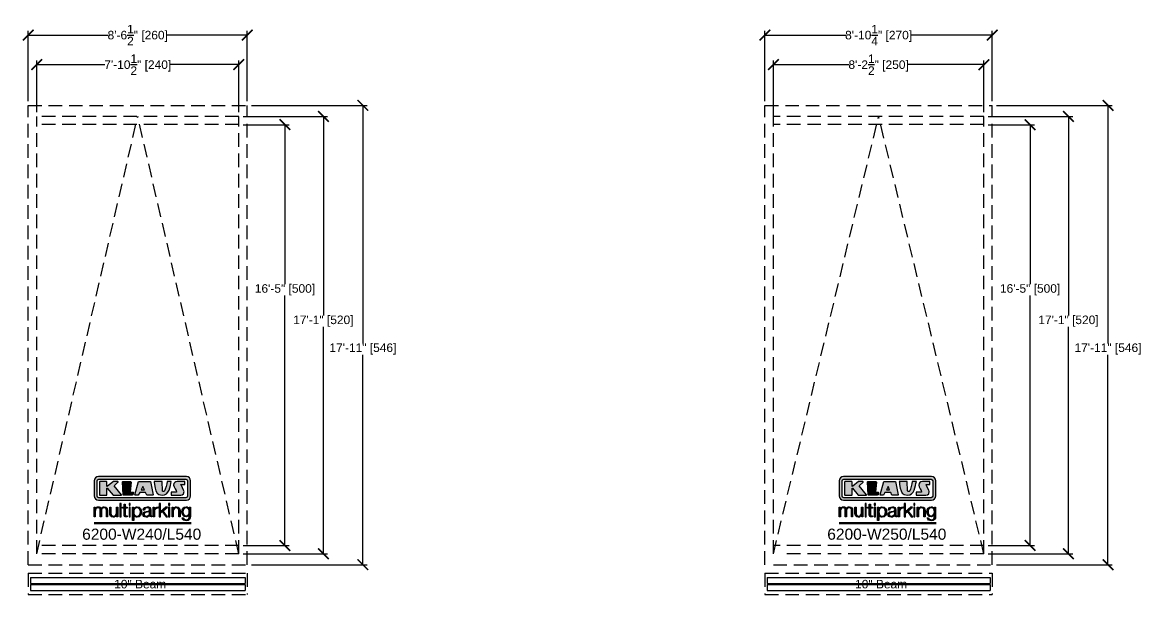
# Model space of a CAD drawing. Extents: x -210816 to 20092, y 4708 to 41486.
# Drawn here: x 14934 to 15457, y 10318 to 10586 of the extents above; entities that cross this region are included whole.
import ezdxf

# ---------------------------------------------------------------- set-up
doc = ezdxf.new("R2010")
doc.units = 0
doc.header["$MEASUREMENT"] = 0
doc.linetypes.add('DASHED', pattern=[0.2067, 0.1654, -0.0413])
doc.linetypes.add('HIDDEN', pattern=[9.525, 6.35, -3.175])
doc.layers.get('0').update_dxf_attribs({"linetype": 'CONTINUOUS'})
doc.layers.get('DEFPOINTS').update_dxf_attribs({"linetype": 'CONTINUOUS'})
for name, color, linetype in [('DIM', 6, 'CONTINUOUS'), ('KLAUS', 30, 'CONTINUOUS'), ('LOGO', 7, 'CONTINUOUS')]:
    doc.layers.add(name, color=color, linetype=linetype)
doc.styles.get("Standard").update_dxf_attribs({"font": 'arial.ttf'})
doc.dimstyles.get("Standard").update_dxf_attribs({"dimtxt": 5, "dimasz": 5, "dimexe": 2, "dimexo": 2, "dimgap": 0.09, "dimtad": 0, "dimtih": 1, "dimtoh": 1, "dimdec": 1, "dimzin": 0, "dimdsep": 46, "dimlunit": 4, "dimtxsty": 'Standard', "dimblk": 'ARCHTICK', "dimcen": -0.09, "dimadec": 0, "dimazin": 0, "dimtfac": 1, "dimtdec": 4, "dimtofl": 0, "dimtmove": 0, "dimatfit": 3, "dimldrblk": 'ARCHTICK', "dimfxl": 1, "dimtolj": 1, "dimtzin": 0, "dimarcsym": 0})

# ---------------------------------------------------------------- blocks, each defined once
blk = doc.blocks.new('_ARCHTICK')
at = {"color": 0, "linetype": 'ByBlock', "const_width": 0.15}
blk.add_lwpolyline([(-0.5, -0.5), (0.5, 0.5)], dxfattribs=at)
blk = doc.blocks.new('*D10939')
at = {"layer": 'DEFPOINTS', "color": 0}
for p in [(15034.82, 10541.68), (15034.82, 10336.93), (15074.37, 10336.93)]:
    blk.add_point(p, dxfattribs=at)
at = {"layer": 'DIM', "color": 0, "lineweight": -2}
for p, q in [((15036.82, 10541.68), (15076.37, 10541.68)), ((15074.37, 10541.68), (15074.37, 10448.48)), ((15074.37, 10336.93), (15074.37, 10443.18)), ((15036.82, 10336.93), (15076.37, 10336.93))]:
    blk.add_line(p, q, dxfattribs=at)
at = {"layer": 'DIM', "color": 0, "lineweight": -2, "xscale": 5, "yscale": 5, "zscale": 5}
for p, rotation in [((15074.37, 10541.68), 90), ((15074.37, 10336.93), 270)]:
    blk.add_blockref('_ARCHTICK', p, dxfattribs=dict(at, rotation=rotation))
at = {"layer": 'DIM', "color": 0, "insert": (15074.37, 10445.83), "char_height": 4, "attachment_point": 5}
blk.add_mtext('\\A1;17\'-1" [520]', dxfattribs=at)
blk = doc.blocks.new('*D10940')
at = {"layer": 'DEFPOINTS', "color": 0}
for p in [(15038.75, 10546.8), (15038.75, 10331.8), (15092.86, 10331.8)]:
    blk.add_point(p, dxfattribs=at)
at = {"layer": 'DIM', "color": 0, "lineweight": -2}
for p, q in [((15040.75, 10546.8), (15094.86, 10546.8)), ((15092.86, 10546.8), (15092.86, 10435.43)), ((15092.86, 10331.8), (15092.86, 10430.13)), ((15040.75, 10331.8), (15094.86, 10331.8))]:
    blk.add_line(p, q, dxfattribs=at)
at = {"layer": 'DIM', "color": 0, "lineweight": -2, "xscale": 5, "yscale": 5, "zscale": 5}
for p, rotation in [((15092.86, 10546.8), 90), ((15092.86, 10331.8), 270)]:
    blk.add_blockref('_ARCHTICK', p, dxfattribs=dict(at, rotation=rotation))
at = {"layer": 'DIM', "color": 0, "insert": (15092.86, 10432.78), "char_height": 4, "attachment_point": 5}
blk.add_mtext('\\A1;17\'-11" [546]', dxfattribs=at)
blk = doc.blocks.new('*D10941')
at = {"layer": 'DEFPOINTS', "color": 0}
for p in [(15034.82, 10537.78), (15034.82, 10340.8), (15056.42, 10340.8)]:
    blk.add_point(p, dxfattribs=at)
at = {"layer": 'DIM', "color": 0, "lineweight": -2}
for p, q in [((15036.82, 10537.78), (15058.42, 10537.78)), ((15056.42, 10537.78), (15056.42, 10463.17)), ((15056.42, 10340.8), (15056.42, 10457.86)), ((15036.82, 10340.8), (15058.42, 10340.8))]:
    blk.add_line(p, q, dxfattribs=at)
at = {"layer": 'DIM', "color": 0, "lineweight": -2, "xscale": 5, "yscale": 5, "zscale": 5}
for p, rotation in [((15056.42, 10537.78), 90), ((15056.42, 10340.8), 270)]:
    blk.add_blockref('_ARCHTICK', p, dxfattribs=dict(at, rotation=rotation))
at = {"layer": 'DIM', "color": 0, "insert": (15056.42, 10460.51), "char_height": 4, "attachment_point": 5}
blk.add_mtext('\\A1;16\'-5" [500]', dxfattribs=at)
blk = doc.blocks.new('KLAUS')
at = {"layer": 'LOGO'}
h = blk.add_hatch(color=8, dxfattribs=at)
h.dxf.hatch_style = 2
edge = h.paths.add_edge_path()
edge.add_spline(control_points=[(3.6, 29.09), (2.88, 29.09), (2.3, 28.51), (2.3, 27.8), (2.3, 27.8), (2.3, 16.11), (2.3, 16.11), (2.3, 15.39), (2.88, 14.81), (3.6, 14.81), (3.6, 14.81), (71.16, 14.81), (71.16, 14.81), (71.88, 14.81), (72.46, 15.39), (72.46, 16.11), (72.46, 16.11), (72.46, 27.8), (72.46, 27.8), (72.46, 28.51), (71.88, 29.09), (71.16, 29.09), (71.16, 29.09), (3.6, 29.09), (3.6, 29.09), (3.6, 29.09), (3.6, 29.09), (3.6, 29.09)], knot_values=[0, 0, 0, 0, 1, 1, 1, 2, 2, 2, 3, 3, 3, 4, 4, 4, 5, 5, 5, 6, 6, 6, 7, 7, 7, 8, 8, 8, 9, 9, 9, 9], degree=3, periodic=0)
edge = h.paths.add_edge_path()
edge.add_spline(control_points=[(3.35, 31.23), (3.35, 31.23), (71.47, 31.23), (71.47, 31.23), (73.26, 31.23), (74.71, 29.77), (74.71, 27.99), (74.71, 27.99), (74.71, 16.17), (74.71, 16.17), (74.71, 14.38), (73.26, 12.93), (71.47, 12.93), (71.47, 12.93), (3.35, 12.93), (3.35, 12.93), (1.56, 12.93), (0.11, 14.38), (0.11, 16.17), (0.11, 16.17), (0.11, 27.99), (0.11, 27.99), (0.11, 29.77), (1.56, 31.23), (3.35, 31.23), (3.35, 31.23), (3.35, 31.23), (3.35, 31.23)], knot_values=[0, 0, 0, 0, 1, 1, 1, 2, 2, 2, 3, 3, 3, 4, 4, 4, 5, 5, 5, 6, 6, 6, 7, 7, 7, 8, 8, 8, 9, 9, 9, 9], degree=3, periodic=0)
h = blk.add_hatch(color=8, dxfattribs=at)
h.dxf.hatch_style = 2
edge = h.paths.add_edge_path()
edge.add_spline(control_points=[(4.5, 27.33), (4.5, 27.33), (9.7, 27.33), (9.7, 27.33), (9.84, 27.33), (9.96, 27.22), (9.96, 27.08), (9.96, 27.08), (9.96, 23.69), (9.96, 23.69), (9.96, 23.69), (9.94, 23.64), (10.04, 23.59), (10.14, 23.53), (10.2, 23.57), (10.2, 23.57), (10.2, 23.57), (10.51, 23.75), (10.51, 23.75), (10.51, 23.75), (14.94, 27.33), (14.94, 27.33), (14.94, 27.33), (18.41, 27.33), (18.41, 27.33), (18.41, 27.33), (18.49, 27.33), (18.56, 27.2), (18.65, 27.04), (18.53, 26.91), (18.53, 26.91), (18.53, 26.91), (15.49, 24.11), (15.49, 24.11), (15.49, 24.11), (21.14, 17.06), (21.14, 17.06), (21.14, 17.06), (21.13, 16.91), (21.13, 16.91), (21.08, 16.84), (20.99, 16.82), (20.99, 16.82), (20.99, 16.82), (14.7, 16.82), (14.7, 16.82), (14.7, 16.82), (10.26, 22.17), (10.26, 22.17), (10.26, 22.17), (10.19, 22.24), (10.08, 22.21), (9.97, 22.18), (9.96, 22.11), (9.96, 22.11), (9.96, 22.11), (9.96, 17.08), (9.96, 17.08), (9.96, 16.94), (9.84, 16.82), (9.7, 16.82), (9.7, 16.82), (4.5, 16.82), (4.5, 16.82), (4.36, 16.82), (4.25, 16.94), (4.25, 17.08), (4.25, 17.08), (4.25, 27.08), (4.25, 27.08), (4.25, 27.22), (4.36, 27.33), (4.5, 27.33), (4.5, 27.33), (4.5, 27.33), (4.5, 27.33)], knot_values=[0, 0, 0, 0, 1, 1, 1, 2, 2, 2, 3, 3, 3, 4, 4, 4, 5, 5, 5, 6, 6, 6, 7, 7, 7, 8, 8, 8, 9, 9, 9, 10, 10, 10, 11, 11, 11, 12, 12, 12, 13, 13, 13, 14, 14, 14, 15, 15, 15, 16, 16, 16, 17, 17, 17, 18, 18, 18, 19, 19, 19, 20, 20, 20, 21, 21, 21, 22, 22, 22, 23, 23, 23, 24, 24, 24, 25, 25, 25, 25], degree=3, periodic=0)
h = blk.add_hatch(color=8, dxfattribs=at)
h.dxf.hatch_style = 2
h.paths.add_polyline_path([(22.42, 17.06), (21.97, 27.15), (22.24, 27.33), (28.55, 27.33), (28.86, 26.97), (28.01, 19.08), (30.26, 19.07), (30.44, 18.95), (30.08, 16.95), (29.49, 16.82), (22.6, 16.82)])
h = blk.add_hatch(color=8, dxfattribs=at)
h.paths.add_polyline_path([(36.52, 21.01), (38.93, 21.01), (37.87, 23.57)])
h.paths.add_polyline_path([(34.52, 27.33), (43.65, 27.33), (45.76, 16.94), (45.57, 16.82), (40.83, 16.82), (39.89, 18.95), (35.42, 18.95), (34.27, 16.82), (31.78, 16.82), (31.66, 17)])
h = blk.add_hatch(color=8, dxfattribs=at)
h.dxf.hatch_style = 2
edge = h.paths.add_edge_path()
edge.add_spline(control_points=[(52.69, 27.32), (52.69, 27.32), (52.88, 20.14), (52.88, 20.14), (53.01, 19.89), (53.2, 19.77), (53.43, 19.71), (53.91, 19.59), (54.43, 19.57), (54.64, 20.03), (55.23, 21.34), (56.27, 25.45), (56.6, 27.33), (56.6, 27.33), (59.77, 27.33), (59.77, 27.33), (58.77, 23.9), (58.56, 16.82), (52.63, 16.76), (48.72, 16.72), (48.01, 19.35), (47.27, 22.24), (46.89, 23.68), (46.54, 27.33), (46.54, 27.33), (46.54, 27.33), (52.69, 27.32), (52.69, 27.32), (52.69, 27.32), (52.69, 27.32), (52.69, 27.32)], knot_values=[0, 0, 0, 0, 1, 1, 1, 2, 2, 2, 3, 3, 3, 4, 4, 4, 5, 5, 5, 6, 6, 6, 7, 7, 7, 8, 8, 8, 9, 9, 9, 10, 10, 10, 10], degree=3, periodic=0)
h = blk.add_hatch(color=8, dxfattribs=at)
h.dxf.hatch_style = 2
edge = h.paths.add_edge_path()
edge.add_spline(control_points=[(64.46, 27.33), (64.46, 27.33), (70.31, 27.33), (70.31, 27.33), (70.31, 26.52), (70.31, 26.02), (70.31, 25.12), (70.31, 25.12), (67.3, 25.12), (67.3, 25.12), (67.24, 25.04), (67.25, 25.11), (67.25, 24.91), (67.25, 24.88), (69.73, 20.38), (69.73, 19.57), (69.73, 16.4), (67.22, 16.81), (65.9, 16.82), (65.9, 16.82), (59.59, 16.82), (59.59, 16.82), (59.59, 17.76), (59.59, 18.23), (59.59, 19.14), (59.59, 19.14), (63.75, 19.14), (63.75, 19.14), (63.82, 19.22), (63.81, 19.11), (63.81, 19.31), (63.81, 20.32), (61.58, 23.06), (61.58, 24.63), (61.58, 26.33), (62.83, 27.34), (64.46, 27.33), (64.46, 27.33), (64.46, 27.33), (64.46, 27.33)], knot_values=[0, 0, 0, 0, 1, 1, 1, 2, 2, 2, 3, 3, 3, 4, 4, 4, 5, 5, 5, 6, 6, 6, 7, 7, 7, 8, 8, 8, 9, 9, 9, 10, 10, 10, 11, 11, 11, 12, 12, 12, 13, 13, 13, 13], degree=3, periodic=0)
h = blk.add_hatch(color=30, dxfattribs=at)
h.dxf.hatch_style = 2
h.paths.add_polyline_path([(20.07, 0), (20.99, 0), (20.99, 10.45), (20.07, 10.45)])
h = blk.add_hatch(color=30, dxfattribs=at)
h.dxf.hatch_style = 2
edge = h.paths.add_edge_path()
edge.add_spline(control_points=[(24.22, 9.82), (24.22, 9.82), (23.3, 9.82), (23.3, 9.82), (23.3, 9.82), (23.3, 7.55), (23.3, 7.55), (23.3, 7.55), (21.98, 7.55), (21.98, 7.55), (21.98, 7.55), (21.98, 6.78), (21.98, 6.78), (21.98, 6.78), (23.3, 6.78), (23.3, 6.78), (23.3, 6.78), (23.3, 1.61), (23.3, 1.61), (23.28, 0.32), (23.71, -0.09), (24.94, -0.09), (25.22, -0.09), (25.48, -0.06), (25.76, -0.06), (25.76, -0.06), (25.76, 0.73), (25.76, 0.73), (25.5, 0.7), (25.23, 0.69), (24.97, 0.69), (24.31, 0.73), (24.22, 1.08), (24.22, 1.68), (24.22, 1.68), (24.22, 6.78), (24.22, 6.78), (24.22, 6.78), (25.76, 6.78), (25.76, 6.78), (25.76, 6.78), (25.76, 7.55), (25.76, 7.55), (25.76, 7.55), (24.22, 7.55), (24.22, 7.55), (24.22, 7.55), (24.22, 9.82), (24.22, 9.82), (24.22, 9.82), (24.22, 9.82), (24.22, 9.82)], knot_values=[0, 0, 0, 0, 1, 1, 1, 2, 2, 2, 3, 3, 3, 4, 4, 4, 5, 5, 5, 6, 6, 6, 7, 7, 7, 8, 8, 8, 9, 9, 9, 10, 10, 10, 11, 11, 11, 12, 12, 12, 13, 13, 13, 14, 14, 14, 15, 15, 15, 16, 16, 16, 17, 17, 17, 17], degree=3, periodic=0)
h = blk.add_hatch(color=30, dxfattribs=at)
h.paths.add_polyline_path([(27.1, 0), (28.03, 0), (28.03, 7.55), (27.1, 7.55)])
h.paths.add_polyline_path([(27.1, 8.98), (28.03, 8.98), (28.03, 10.45), (27.1, 10.45)])
h = blk.add_hatch(color=30, dxfattribs=at)
h.dxf.hatch_style = 2
h.paths.add_polyline_path([(50.4, 0), (51.32, 0), (51.32, 2.87), (52.82, 4.11), (55.8, 0), (56.96, 0), (53.52, 4.76), (56.74, 7.55), (55.51, 7.55), (51.32, 3.89), (51.32, 10.45), (50.4, 10.45)])
h = blk.add_hatch(color=30, dxfattribs=at)
h.paths.add_polyline_path([(57.74, 0), (58.66, 0), (58.66, 7.55), (57.74, 7.55)])
h.paths.add_polyline_path([(57.74, 8.98), (58.66, 8.98), (58.66, 10.45), (57.74, 10.45)])
h = blk.add_hatch(color=30, dxfattribs=at)
h.dxf.hatch_style = 2
edge = h.paths.add_edge_path()
edge.add_spline(control_points=[(0, 0), (0, 0), (0.92, 0), (0.92, 0), (0.92, 0), (0.92, 4.22), (0.92, 4.22), (0.94, 5.8), (1.58, 7), (3.18, 7), (4.35, 7), (4.77, 6.15), (4.76, 5.12), (4.76, 5.12), (4.76, 0), (4.76, 0), (4.76, 0), (5.68, 0), (5.68, 0), (5.68, 0), (5.68, 4.27), (5.68, 4.27), (5.68, 5.68), (6.14, 7), (7.73, 7), (9.05, 7), (9.52, 6.32), (9.52, 5.08), (9.52, 5.08), (9.52, 0), (9.52, 0), (9.52, 0), (10.44, 0), (10.44, 0), (10.44, 0), (10.44, 5.12), (10.44, 5.12), (10.44, 6.91), (9.59, 7.77), (7.94, 7.77), (6.94, 7.77), (5.99, 7.29), (5.54, 6.3), (5.26, 7.29), (4.36, 7.77), (3.37, 7.77), (2.17, 7.77), (1.38, 7.19), (0.89, 6.28), (0.89, 6.28), (0.85, 6.28), (0.85, 6.28), (0.85, 6.28), (0.85, 7.55), (0.85, 7.55), (0.85, 7.55), (0, 7.55), (0, 7.55), (0, 7.55), (0, 0), (0, 0), (0, 0), (0, 0), (0, 0)], knot_values=[0, 0, 0, 0, 1, 1, 1, 2, 2, 2, 3, 3, 3, 4, 4, 4, 5, 5, 5, 6, 6, 6, 7, 7, 7, 8, 8, 8, 9, 9, 9, 10, 10, 10, 11, 11, 11, 12, 12, 12, 13, 13, 13, 14, 14, 14, 15, 15, 15, 16, 16, 16, 17, 17, 17, 18, 18, 18, 19, 19, 19, 20, 20, 20, 21, 21, 21, 21], degree=3, periodic=0)
h = blk.add_hatch(color=30, dxfattribs=at)
h.dxf.hatch_style = 2
edge = h.paths.add_edge_path()
edge.add_spline(control_points=[(18.31, 7.55), (18.31, 7.55), (17.39, 7.55), (17.39, 7.55), (17.39, 7.55), (17.39, 3.59), (17.39, 3.59), (17.39, 2.05), (16.7, 0.56), (15.12, 0.56), (13.66, 0.56), (13.15, 1.27), (13.1, 2.64), (13.1, 2.64), (13.1, 7.55), (13.1, 7.55), (13.1, 7.55), (12.18, 7.55), (12.18, 7.55), (12.18, 7.55), (12.18, 2.65), (12.18, 2.65), (12.18, 0.89), (12.93, -0.22), (14.83, -0.22), (15.96, -0.22), (16.95, 0.35), (17.44, 1.36), (17.44, 1.36), (17.47, 1.36), (17.47, 1.36), (17.47, 1.36), (17.47, 0), (17.47, 0), (17.47, 0), (18.31, 0), (18.31, 0), (18.31, 0), (18.31, 7.55), (18.31, 7.55), (18.31, 7.55), (18.31, 7.55), (18.31, 7.55)], knot_values=[0, 0, 0, 0, 1, 1, 1, 2, 2, 2, 3, 3, 3, 4, 4, 4, 5, 5, 5, 6, 6, 6, 7, 7, 7, 8, 8, 8, 9, 9, 9, 10, 10, 10, 11, 11, 11, 12, 12, 12, 13, 13, 13, 14, 14, 14, 14], degree=3, periodic=0)
h = blk.add_hatch(color=30, dxfattribs=at)
edge = h.paths.add_edge_path()
edge.add_spline(control_points=[(35.84, 3.78), (35.84, 2.21), (35.12, 0.56), (33.37, 0.56), (31.4, 0.56), (30.72, 2.21), (30.72, 3.78), (30.72, 5.49), (31.33, 7), (33.37, 7), (35.12, 7), (35.84, 5.34), (35.84, 3.78), (35.84, 3.78), (35.84, 3.78), (35.84, 3.78)], knot_values=[0, 0, 0, 0, 1, 1, 1, 2, 2, 2, 3, 3, 3, 4, 4, 4, 5, 5, 5, 5], degree=3, periodic=0)
edge = h.paths.add_edge_path()
edge.add_spline(control_points=[(29.79, -2.8), (29.79, -2.8), (30.72, -2.8), (30.72, -2.8), (30.72, -2.8), (30.72, 1.43), (30.72, 1.43), (30.72, 1.43), (30.74, 1.43), (30.74, 1.43), (31.14, 0.35), (32.24, -0.22), (33.37, -0.22), (35.66, -0.22), (36.76, 1.64), (36.76, 3.78), (36.76, 5.91), (35.66, 7.77), (33.37, 7.77), (32.15, 7.77), (31.1, 7.14), (30.67, 6.12), (30.67, 6.12), (30.64, 6.12), (30.64, 6.12), (30.64, 6.12), (30.64, 7.55), (30.64, 7.55), (30.64, 7.55), (29.79, 7.55), (29.79, 7.55), (29.79, 7.55), (29.79, -2.8), (29.79, -2.8), (29.79, -2.8), (29.79, -2.8), (29.79, -2.8)], knot_values=[0, 0, 0, 0, 1, 1, 1, 2, 2, 2, 3, 3, 3, 4, 4, 4, 5, 5, 5, 6, 6, 6, 7, 7, 7, 8, 8, 8, 9, 9, 9, 10, 10, 10, 11, 11, 11, 12, 12, 12, 12], degree=3, periodic=0)
h = blk.add_hatch(color=30, dxfattribs=at)
edge = h.paths.add_edge_path()
edge.add_spline(control_points=[(43.03, 2.93), (43.04, 1.45), (41.8, 0.56), (40.39, 0.56), (39.53, 0.56), (38.71, 1.13), (38.71, 2.05), (38.71, 3.53), (40.66, 3.51), (42.22, 3.79), (42.47, 3.84), (42.88, 3.91), (43, 4.13), (43, 4.13), (43.03, 4.13), (43.03, 4.13), (43.03, 4.13), (43.03, 2.93), (43.03, 2.93), (43.03, 2.93), (43.03, 2.93), (43.03, 2.93)], knot_values=[0, 0, 0, 0, 1, 1, 1, 2, 2, 2, 3, 3, 3, 4, 4, 4, 5, 5, 5, 6, 6, 6, 7, 7, 7, 7], degree=3, periodic=0)
edge = h.paths.add_edge_path()
edge.add_spline(control_points=[(39.03, 5.24), (39.06, 6.47), (39.91, 7), (41.05, 7), (42.14, 7), (43.03, 6.69), (43.03, 5.45), (43.03, 4.61), (42.6, 4.51), (41.84, 4.42), (39.85, 4.19), (37.79, 4.11), (37.79, 1.99), (37.79, 0.47), (38.93, -0.22), (40.32, -0.22), (41.77, -0.22), (42.43, 0.34), (43.07, 1.32), (43.07, 1.32), (43.1, 1.32), (43.1, 1.32), (43.1, 0.53), (43.25, 0), (44.19, 0), (44.43, 0), (44.58, 0.01), (44.79, 0.06), (44.79, 0.06), (44.79, 0.83), (44.79, 0.83), (44.71, 0.81), (44.6, 0.78), (44.49, 0.78), (44.13, 0.78), (43.95, 0.98), (43.95, 1.33), (43.95, 1.33), (43.95, 5.34), (43.95, 5.34), (43.95, 7.36), (42.5, 7.77), (41.17, 7.77), (39.44, 7.77), (38.2, 7.01), (38.11, 5.24), (38.11, 5.24), (39.03, 5.24), (39.03, 5.24), (39.03, 5.24), (39.03, 5.24), (39.03, 5.24)], knot_values=[0, 0, 0, 0, 1, 1, 1, 2, 2, 2, 3, 3, 3, 4, 4, 4, 5, 5, 5, 6, 6, 6, 7, 7, 7, 8, 8, 8, 9, 9, 9, 10, 10, 10, 11, 11, 11, 12, 12, 12, 13, 13, 13, 14, 14, 14, 15, 15, 15, 16, 16, 16, 17, 17, 17, 17], degree=3, periodic=0)
h = blk.add_hatch(color=30, dxfattribs=at)
h.dxf.hatch_style = 2
edge = h.paths.add_edge_path()
edge.add_spline(control_points=[(45.79, 0), (45.79, 0), (46.71, 0), (46.71, 0), (46.71, 0), (46.71, 4.03), (46.71, 4.03), (46.71, 5.59), (47.85, 6.82), (49.52, 6.73), (49.52, 6.73), (49.52, 7.66), (49.52, 7.66), (48.16, 7.72), (47.14, 7), (46.67, 5.78), (46.67, 5.78), (46.64, 5.78), (46.64, 5.78), (46.64, 5.78), (46.64, 7.55), (46.64, 7.55), (46.64, 7.55), (45.79, 7.55), (45.79, 7.55), (45.79, 7.55), (45.79, 0), (45.79, 0), (45.79, 0), (45.79, 0), (45.79, 0)], knot_values=[0, 0, 0, 0, 1, 1, 1, 2, 2, 2, 3, 3, 3, 4, 4, 4, 5, 5, 5, 6, 6, 6, 7, 7, 7, 8, 8, 8, 9, 9, 9, 10, 10, 10, 10], degree=3, periodic=0)
h = blk.add_hatch(color=30, dxfattribs=at)
h.dxf.hatch_style = 2
edge = h.paths.add_edge_path()
edge.add_spline(control_points=[(60.41, 0), (60.41, 0), (61.33, 0), (61.33, 0), (61.33, 0), (61.33, 4.41), (61.33, 4.41), (61.36, 5.89), (62.24, 7), (63.7, 7), (65.2, 7), (65.62, 6.02), (65.62, 4.71), (65.62, 4.71), (65.62, 0), (65.62, 0), (65.62, 0), (66.54, 0), (66.54, 0), (66.54, 0), (66.54, 4.86), (66.54, 4.86), (66.54, 6.66), (65.9, 7.77), (63.78, 7.77), (62.71, 7.77), (61.7, 7.16), (61.36, 6.25), (61.36, 6.25), (61.33, 6.25), (61.33, 6.25), (61.33, 6.25), (61.33, 7.55), (61.33, 7.55), (61.33, 7.55), (60.41, 7.55), (60.41, 7.55), (60.41, 7.55), (60.41, 0), (60.41, 0), (60.41, 0), (60.41, 0), (60.41, 0)], knot_values=[0, 0, 0, 0, 1, 1, 1, 2, 2, 2, 3, 3, 3, 4, 4, 4, 5, 5, 5, 6, 6, 6, 7, 7, 7, 8, 8, 8, 9, 9, 9, 10, 10, 10, 11, 11, 11, 12, 12, 12, 13, 13, 13, 14, 14, 14, 14], degree=3, periodic=0)
h = blk.add_hatch(color=30, dxfattribs=at)
edge = h.paths.add_edge_path()
edge.add_spline(control_points=[(71.32, 0.86), (69.62, 0.86), (68.83, 2.34), (68.83, 3.86), (68.83, 5.43), (69.56, 7), (71.32, 7), (73.06, 7), (73.75, 5.34), (73.75, 3.86), (73.75, 2.33), (72.91, 0.86), (71.32, 0.86), (71.32, 0.86), (71.32, 0.86), (71.32, 0.86)], knot_values=[0, 0, 0, 0, 1, 1, 1, 2, 2, 2, 3, 3, 3, 4, 4, 4, 5, 5, 5, 5], degree=3, periodic=0)
edge = h.paths.add_edge_path()
edge.add_spline(control_points=[(74.67, 7.55), (74.67, 7.55), (73.75, 7.55), (73.75, 7.55), (73.75, 7.55), (73.75, 6.25), (73.75, 6.25), (73.75, 6.25), (73.72, 6.25), (73.72, 6.25), (73.35, 7.09), (72.41, 7.77), (71.32, 7.77), (69.13, 7.77), (67.9, 6.05), (67.9, 3.97), (67.9, 1.82), (68.9, 0.09), (71.32, 0.09), (72.4, 0.09), (73.29, 0.72), (73.72, 1.64), (73.72, 1.64), (73.75, 1.64), (73.75, 1.64), (73.75, 1.64), (73.75, 0.61), (73.75, 0.61), (73.75, -1.23), (73.01, -2.24), (71.32, -2.24), (70.29, -2.24), (69.31, -1.85), (69.1, -0.73), (69.1, -0.73), (68.18, -0.73), (68.18, -0.73), (68.31, -2.34), (69.81, -3.02), (71.32, -3.02), (73.79, -3.02), (74.65, -1.64), (74.67, 0.61), (74.67, 0.61), (74.67, 7.55), (74.67, 7.55), (74.67, 7.55), (74.67, 7.55), (74.67, 7.55)], knot_values=[0, 0, 0, 0, 1, 1, 1, 2, 2, 2, 3, 3, 3, 4, 4, 4, 5, 5, 5, 6, 6, 6, 7, 7, 7, 8, 8, 8, 9, 9, 9, 10, 10, 10, 11, 11, 11, 12, 12, 12, 13, 13, 13, 14, 14, 14, 15, 15, 15, 16, 16, 16, 16], degree=3, periodic=0)
for points in [[(22.42, 17.06), (21.97, 27.15), (22.24, 27.33), (28.55, 27.33), (28.86, 26.97), (28.01, 19.08), (30.26, 19.07), (30.44, 18.95), (30.08, 16.95), (29.49, 16.82), (22.6, 16.82), (22.42, 17.06), (22.42, 17.06)], [(34.52, 27.33), (43.65, 27.33), (45.76, 16.94), (45.57, 16.82), (40.83, 16.82), (39.89, 18.95), (35.42, 18.95), (34.27, 16.82), (31.78, 16.82), (31.66, 17), (34.52, 27.33), (34.52, 27.33)], [(36.52, 21.01), (38.93, 21.01), (37.87, 23.57), (36.52, 21.01), (36.52, 21.01)], [(20.07, 0), (20.99, 0), (20.99, 10.45), (20.07, 10.45), (20.07, 0), (20.07, 0)], [(27.1, 8.98), (28.03, 8.98), (28.03, 10.45), (27.1, 10.45), (27.1, 8.98), (27.1, 8.98)], [(50.4, 0), (51.32, 0), (51.32, 2.87), (52.82, 4.11), (55.8, 0), (56.96, 0), (53.52, 4.76), (56.74, 7.55), (55.51, 7.55), (51.32, 3.89), (51.32, 10.45), (50.4, 10.45), (50.4, 0), (50.4, 0)], [(57.74, 8.98), (58.66, 8.98), (58.66, 10.45), (57.74, 10.45), (57.74, 8.98), (57.74, 8.98)], [(27.1, 0), (28.03, 0), (28.03, 7.55), (27.1, 7.55), (27.1, 0), (27.1, 0)], [(57.74, 0), (58.66, 0), (58.66, 7.55), (57.74, 7.55), (57.74, 0), (57.74, 0)]]:
    blk.add_lwpolyline(points, dxfattribs=at)
for points, knots in [([(3.35, 31.23), (3.35, 31.23), (71.47, 31.23), (71.47, 31.23), (73.26, 31.23), (74.71, 29.77), (74.71, 27.99), (74.71, 27.99), (74.71, 16.17), (74.71, 16.17), (74.71, 14.38), (73.26, 12.93), (71.47, 12.93), (71.47, 12.93), (3.35, 12.93), (3.35, 12.93), (1.56, 12.93), (0.11, 14.38), (0.11, 16.17), (0.11, 16.17), (0.11, 27.99), (0.11, 27.99), (0.11, 29.77), (1.56, 31.23), (3.35, 31.23), (3.35, 31.23), (3.35, 31.23), (3.35, 31.23)], [0, 0, 0, 0, 1, 1, 1, 2, 2, 2, 3, 3, 3, 4, 4, 4, 5, 5, 5, 6, 6, 6, 7, 7, 7, 8, 8, 8, 9, 9, 9, 9]), ([(3.6, 29.09), (2.88, 29.09), (2.3, 28.51), (2.3, 27.8), (2.3, 27.8), (2.3, 16.11), (2.3, 16.11), (2.3, 15.39), (2.88, 14.81), (3.6, 14.81), (3.6, 14.81), (71.16, 14.81), (71.16, 14.81), (71.88, 14.81), (72.46, 15.39), (72.46, 16.11), (72.46, 16.11), (72.46, 27.8), (72.46, 27.8), (72.46, 28.51), (71.88, 29.09), (71.16, 29.09), (71.16, 29.09), (3.6, 29.09), (3.6, 29.09), (3.6, 29.09), (3.6, 29.09), (3.6, 29.09)], [0, 0, 0, 0, 1, 1, 1, 2, 2, 2, 3, 3, 3, 4, 4, 4, 5, 5, 5, 6, 6, 6, 7, 7, 7, 8, 8, 8, 9, 9, 9, 9]), ([(4.5, 27.33), (4.5, 27.33), (9.7, 27.33), (9.7, 27.33), (9.84, 27.33), (9.96, 27.22), (9.96, 27.08), (9.96, 27.08), (9.96, 23.69), (9.96, 23.69), (9.96, 23.69), (9.94, 23.64), (10.04, 23.59), (10.14, 23.53), (10.2, 23.57), (10.2, 23.57), (10.2, 23.57), (10.51, 23.75), (10.51, 23.75), (10.51, 23.75), (14.94, 27.33), (14.94, 27.33), (14.94, 27.33), (18.41, 27.33), (18.41, 27.33), (18.41, 27.33), (18.49, 27.33), (18.56, 27.2), (18.65, 27.04), (18.53, 26.91), (18.53, 26.91), (18.53, 26.91), (15.49, 24.11), (15.49, 24.11), (15.49, 24.11), (21.14, 17.06), (21.14, 17.06), (21.14, 17.06), (21.13, 16.91), (21.13, 16.91), (21.08, 16.84), (20.99, 16.82), (20.99, 16.82), (20.99, 16.82), (14.7, 16.82), (14.7, 16.82), (14.7, 16.82), (10.26, 22.17), (10.26, 22.17), (10.26, 22.17), (10.19, 22.24), (10.08, 22.21), (9.97, 22.18), (9.96, 22.11), (9.96, 22.11), (9.96, 22.11), (9.96, 17.08), (9.96, 17.08), (9.96, 16.94), (9.84, 16.82), (9.7, 16.82), (9.7, 16.82), (4.5, 16.82), (4.5, 16.82), (4.36, 16.82), (4.25, 16.94), (4.25, 17.08), (4.25, 17.08), (4.25, 27.08), (4.25, 27.08), (4.25, 27.22), (4.36, 27.33), (4.5, 27.33), (4.5, 27.33), (4.5, 27.33), (4.5, 27.33)], [0, 0, 0, 0, 1, 1, 1, 2, 2, 2, 3, 3, 3, 4, 4, 4, 5, 5, 5, 6, 6, 6, 7, 7, 7, 8, 8, 8, 9, 9, 9, 10, 10, 10, 11, 11, 11, 12, 12, 12, 13, 13, 13, 14, 14, 14, 15, 15, 15, 16, 16, 16, 17, 17, 17, 18, 18, 18, 19, 19, 19, 20, 20, 20, 21, 21, 21, 22, 22, 22, 23, 23, 23, 24, 24, 24, 25, 25, 25, 25]), ([(52.69, 27.32), (52.69, 27.32), (52.88, 20.14), (52.88, 20.14), (53.01, 19.89), (53.2, 19.77), (53.43, 19.71), (53.91, 19.59), (54.43, 19.57), (54.64, 20.03), (55.23, 21.34), (56.27, 25.45), (56.6, 27.33), (56.6, 27.33), (59.77, 27.33), (59.77, 27.33), (58.77, 23.9), (58.56, 16.82), (52.63, 16.76), (48.72, 16.72), (48.01, 19.35), (47.27, 22.24), (46.89, 23.68), (46.54, 27.33), (46.54, 27.33), (46.54, 27.33), (52.69, 27.32), (52.69, 27.32), (52.69, 27.32), (52.69, 27.32), (52.69, 27.32)], [0, 0, 0, 0, 1, 1, 1, 2, 2, 2, 3, 3, 3, 4, 4, 4, 5, 5, 5, 6, 6, 6, 7, 7, 7, 8, 8, 8, 9, 9, 9, 10, 10, 10, 10]), ([(64.46, 27.33), (64.46, 27.33), (70.31, 27.33), (70.31, 27.33), (70.31, 26.52), (70.31, 26.02), (70.31, 25.12), (70.31, 25.12), (67.3, 25.12), (67.3, 25.12), (67.24, 25.04), (67.25, 25.11), (67.25, 24.91), (67.25, 24.88), (69.73, 20.38), (69.73, 19.57), (69.73, 16.4), (67.22, 16.81), (65.9, 16.82), (65.9, 16.82), (59.59, 16.82), (59.59, 16.82), (59.59, 17.76), (59.59, 18.23), (59.59, 19.14), (59.59, 19.14), (63.75, 19.14), (63.75, 19.14), (63.82, 19.22), (63.81, 19.11), (63.81, 19.31), (63.81, 20.32), (61.58, 23.06), (61.58, 24.63), (61.58, 26.33), (62.83, 27.34), (64.46, 27.33), (64.46, 27.33), (64.46, 27.33), (64.46, 27.33)], [0, 0, 0, 0, 1, 1, 1, 2, 2, 2, 3, 3, 3, 4, 4, 4, 5, 5, 5, 6, 6, 6, 7, 7, 7, 8, 8, 8, 9, 9, 9, 10, 10, 10, 11, 11, 11, 12, 12, 12, 13, 13, 13, 13]), ([(24.22, 9.82), (24.22, 9.82), (23.3, 9.82), (23.3, 9.82), (23.3, 9.82), (23.3, 7.55), (23.3, 7.55), (23.3, 7.55), (21.98, 7.55), (21.98, 7.55), (21.98, 7.55), (21.98, 6.78), (21.98, 6.78), (21.98, 6.78), (23.3, 6.78), (23.3, 6.78), (23.3, 6.78), (23.3, 1.61), (23.3, 1.61), (23.28, 0.32), (23.71, -0.09), (24.94, -0.09), (25.22, -0.09), (25.48, -0.06), (25.76, -0.06), (25.76, -0.06), (25.76, 0.73), (25.76, 0.73), (25.5, 0.7), (25.23, 0.69), (24.97, 0.69), (24.31, 0.73), (24.22, 1.08), (24.22, 1.68), (24.22, 1.68), (24.22, 6.78), (24.22, 6.78), (24.22, 6.78), (25.76, 6.78), (25.76, 6.78), (25.76, 6.78), (25.76, 7.55), (25.76, 7.55), (25.76, 7.55), (24.22, 7.55), (24.22, 7.55), (24.22, 7.55), (24.22, 9.82), (24.22, 9.82), (24.22, 9.82), (24.22, 9.82), (24.22, 9.82)], [0, 0, 0, 0, 1, 1, 1, 2, 2, 2, 3, 3, 3, 4, 4, 4, 5, 5, 5, 6, 6, 6, 7, 7, 7, 8, 8, 8, 9, 9, 9, 10, 10, 10, 11, 11, 11, 12, 12, 12, 13, 13, 13, 14, 14, 14, 15, 15, 15, 16, 16, 16, 17, 17, 17, 17]), ([(0, 0), (0, 0), (0.92, 0), (0.92, 0), (0.92, 0), (0.92, 4.22), (0.92, 4.22), (0.94, 5.8), (1.58, 7), (3.18, 7), (4.35, 7), (4.77, 6.15), (4.76, 5.12), (4.76, 5.12), (4.76, 0), (4.76, 0), (4.76, 0), (5.68, 0), (5.68, 0), (5.68, 0), (5.68, 4.27), (5.68, 4.27), (5.68, 5.68), (6.14, 7), (7.73, 7), (9.05, 7), (9.52, 6.32), (9.52, 5.08), (9.52, 5.08), (9.52, 0), (9.52, 0), (9.52, 0), (10.44, 0), (10.44, 0), (10.44, 0), (10.44, 5.12), (10.44, 5.12), (10.44, 6.91), (9.59, 7.77), (7.94, 7.77), (6.94, 7.77), (5.99, 7.29), (5.54, 6.3), (5.26, 7.29), (4.36, 7.77), (3.37, 7.77), (2.17, 7.77), (1.38, 7.19), (0.89, 6.28), (0.89, 6.28), (0.85, 6.28), (0.85, 6.28), (0.85, 6.28), (0.85, 7.55), (0.85, 7.55), (0.85, 7.55), (0, 7.55), (0, 7.55), (0, 7.55), (0, 0), (0, 0), (0, 0), (0, 0), (0, 0)], [0, 0, 0, 0, 1, 1, 1, 2, 2, 2, 3, 3, 3, 4, 4, 4, 5, 5, 5, 6, 6, 6, 7, 7, 7, 8, 8, 8, 9, 9, 9, 10, 10, 10, 11, 11, 11, 12, 12, 12, 13, 13, 13, 14, 14, 14, 15, 15, 15, 16, 16, 16, 17, 17, 17, 18, 18, 18, 19, 19, 19, 20, 20, 20, 21, 21, 21, 21]), ([(18.31, 7.55), (18.31, 7.55), (17.39, 7.55), (17.39, 7.55), (17.39, 7.55), (17.39, 3.59), (17.39, 3.59), (17.39, 2.05), (16.7, 0.56), (15.12, 0.56), (13.66, 0.56), (13.15, 1.27), (13.1, 2.64), (13.1, 2.64), (13.1, 7.55), (13.1, 7.55), (13.1, 7.55), (12.18, 7.55), (12.18, 7.55), (12.18, 7.55), (12.18, 2.65), (12.18, 2.65), (12.18, 0.89), (12.93, -0.22), (14.83, -0.22), (15.96, -0.22), (16.95, 0.35), (17.44, 1.36), (17.44, 1.36), (17.47, 1.36), (17.47, 1.36), (17.47, 1.36), (17.47, 0), (17.47, 0), (17.47, 0), (18.31, 0), (18.31, 0), (18.31, 0), (18.31, 7.55), (18.31, 7.55), (18.31, 7.55), (18.31, 7.55), (18.31, 7.55)], [0, 0, 0, 0, 1, 1, 1, 2, 2, 2, 3, 3, 3, 4, 4, 4, 5, 5, 5, 6, 6, 6, 7, 7, 7, 8, 8, 8, 9, 9, 9, 10, 10, 10, 11, 11, 11, 12, 12, 12, 13, 13, 13, 14, 14, 14, 14]), ([(29.79, -2.8), (29.79, -2.8), (30.72, -2.8), (30.72, -2.8), (30.72, -2.8), (30.72, 1.43), (30.72, 1.43), (30.72, 1.43), (30.74, 1.43), (30.74, 1.43), (31.14, 0.35), (32.24, -0.22), (33.37, -0.22), (35.66, -0.22), (36.76, 1.64), (36.76, 3.78), (36.76, 5.91), (35.66, 7.77), (33.37, 7.77), (32.15, 7.77), (31.1, 7.14), (30.67, 6.12), (30.67, 6.12), (30.64, 6.12), (30.64, 6.12), (30.64, 6.12), (30.64, 7.55), (30.64, 7.55), (30.64, 7.55), (29.79, 7.55), (29.79, 7.55), (29.79, 7.55), (29.79, -2.8), (29.79, -2.8), (29.79, -2.8), (29.79, -2.8), (29.79, -2.8)], [0, 0, 0, 0, 1, 1, 1, 2, 2, 2, 3, 3, 3, 4, 4, 4, 5, 5, 5, 6, 6, 6, 7, 7, 7, 8, 8, 8, 9, 9, 9, 10, 10, 10, 11, 11, 11, 12, 12, 12, 12]), ([(35.84, 3.78), (35.84, 2.21), (35.12, 0.56), (33.37, 0.56), (31.4, 0.56), (30.72, 2.21), (30.72, 3.78), (30.72, 5.49), (31.33, 7), (33.37, 7), (35.12, 7), (35.84, 5.34), (35.84, 3.78), (35.84, 3.78), (35.84, 3.78), (35.84, 3.78)], [0, 0, 0, 0, 1, 1, 1, 2, 2, 2, 3, 3, 3, 4, 4, 4, 5, 5, 5, 5]), ([(39.03, 5.24), (39.06, 6.47), (39.91, 7), (41.05, 7), (42.14, 7), (43.03, 6.69), (43.03, 5.45), (43.03, 4.61), (42.6, 4.51), (41.84, 4.42), (39.85, 4.19), (37.79, 4.11), (37.79, 1.99), (37.79, 0.47), (38.93, -0.22), (40.32, -0.22), (41.77, -0.22), (42.43, 0.34), (43.07, 1.32), (43.07, 1.32), (43.1, 1.32), (43.1, 1.32), (43.1, 0.53), (43.25, 0), (44.19, 0), (44.43, 0), (44.58, 0.01), (44.79, 0.06), (44.79, 0.06), (44.79, 0.83), (44.79, 0.83), (44.71, 0.81), (44.6, 0.78), (44.49, 0.78), (44.13, 0.78), (43.95, 0.98), (43.95, 1.33), (43.95, 1.33), (43.95, 5.34), (43.95, 5.34), (43.95, 7.36), (42.5, 7.77), (41.17, 7.77), (39.44, 7.77), (38.2, 7.01), (38.11, 5.24), (38.11, 5.24), (39.03, 5.24), (39.03, 5.24), (39.03, 5.24), (39.03, 5.24), (39.03, 5.24)], [0, 0, 0, 0, 1, 1, 1, 2, 2, 2, 3, 3, 3, 4, 4, 4, 5, 5, 5, 6, 6, 6, 7, 7, 7, 8, 8, 8, 9, 9, 9, 10, 10, 10, 11, 11, 11, 12, 12, 12, 13, 13, 13, 14, 14, 14, 15, 15, 15, 16, 16, 16, 17, 17, 17, 17]), ([(43.03, 2.93), (43.04, 1.45), (41.8, 0.56), (40.39, 0.56), (39.53, 0.56), (38.71, 1.13), (38.71, 2.05), (38.71, 3.53), (40.66, 3.51), (42.22, 3.79), (42.47, 3.84), (42.88, 3.91), (43, 4.13), (43, 4.13), (43.03, 4.13), (43.03, 4.13), (43.03, 4.13), (43.03, 2.93), (43.03, 2.93), (43.03, 2.93), (43.03, 2.93), (43.03, 2.93)], [0, 0, 0, 0, 1, 1, 1, 2, 2, 2, 3, 3, 3, 4, 4, 4, 5, 5, 5, 6, 6, 6, 7, 7, 7, 7]), ([(45.79, 0), (45.79, 0), (46.71, 0), (46.71, 0), (46.71, 0), (46.71, 4.03), (46.71, 4.03), (46.71, 5.59), (47.85, 6.82), (49.52, 6.73), (49.52, 6.73), (49.52, 7.66), (49.52, 7.66), (48.16, 7.72), (47.14, 7), (46.67, 5.78), (46.67, 5.78), (46.64, 5.78), (46.64, 5.78), (46.64, 5.78), (46.64, 7.55), (46.64, 7.55), (46.64, 7.55), (45.79, 7.55), (45.79, 7.55), (45.79, 7.55), (45.79, 0), (45.79, 0), (45.79, 0), (45.79, 0), (45.79, 0)], [0, 0, 0, 0, 1, 1, 1, 2, 2, 2, 3, 3, 3, 4, 4, 4, 5, 5, 5, 6, 6, 6, 7, 7, 7, 8, 8, 8, 9, 9, 9, 10, 10, 10, 10]), ([(60.41, 0), (60.41, 0), (61.33, 0), (61.33, 0), (61.33, 0), (61.33, 4.41), (61.33, 4.41), (61.36, 5.89), (62.24, 7), (63.7, 7), (65.2, 7), (65.62, 6.02), (65.62, 4.71), (65.62, 4.71), (65.62, 0), (65.62, 0), (65.62, 0), (66.54, 0), (66.54, 0), (66.54, 0), (66.54, 4.86), (66.54, 4.86), (66.54, 6.66), (65.9, 7.77), (63.78, 7.77), (62.71, 7.77), (61.7, 7.16), (61.36, 6.25), (61.36, 6.25), (61.33, 6.25), (61.33, 6.25), (61.33, 6.25), (61.33, 7.55), (61.33, 7.55), (61.33, 7.55), (60.41, 7.55), (60.41, 7.55), (60.41, 7.55), (60.41, 0), (60.41, 0), (60.41, 0), (60.41, 0), (60.41, 0)], [0, 0, 0, 0, 1, 1, 1, 2, 2, 2, 3, 3, 3, 4, 4, 4, 5, 5, 5, 6, 6, 6, 7, 7, 7, 8, 8, 8, 9, 9, 9, 10, 10, 10, 11, 11, 11, 12, 12, 12, 13, 13, 13, 14, 14, 14, 14]), ([(74.67, 7.55), (74.67, 7.55), (73.75, 7.55), (73.75, 7.55), (73.75, 7.55), (73.75, 6.25), (73.75, 6.25), (73.75, 6.25), (73.72, 6.25), (73.72, 6.25), (73.35, 7.09), (72.41, 7.77), (71.32, 7.77), (69.13, 7.77), (67.9, 6.05), (67.9, 3.97), (67.9, 1.82), (68.9, 0.09), (71.32, 0.09), (72.4, 0.09), (73.29, 0.72), (73.72, 1.64), (73.72, 1.64), (73.75, 1.64), (73.75, 1.64), (73.75, 1.64), (73.75, 0.61), (73.75, 0.61), (73.75, -1.23), (73.01, -2.24), (71.32, -2.24), (70.29, -2.24), (69.31, -1.85), (69.1, -0.73), (69.1, -0.73), (68.18, -0.73), (68.18, -0.73), (68.31, -2.34), (69.81, -3.02), (71.32, -3.02), (73.79, -3.02), (74.65, -1.64), (74.67, 0.61), (74.67, 0.61), (74.67, 7.55), (74.67, 7.55), (74.67, 7.55), (74.67, 7.55), (74.67, 7.55)], [0, 0, 0, 0, 1, 1, 1, 2, 2, 2, 3, 3, 3, 4, 4, 4, 5, 5, 5, 6, 6, 6, 7, 7, 7, 8, 8, 8, 9, 9, 9, 10, 10, 10, 11, 11, 11, 12, 12, 12, 13, 13, 13, 14, 14, 14, 15, 15, 15, 16, 16, 16, 16]), ([(71.32, 0.86), (69.62, 0.86), (68.83, 2.34), (68.83, 3.86), (68.83, 5.43), (69.56, 7), (71.32, 7), (73.06, 7), (73.75, 5.34), (73.75, 3.86), (73.75, 2.33), (72.91, 0.86), (71.32, 0.86), (71.32, 0.86), (71.32, 0.86), (71.32, 0.86)], [0, 0, 0, 0, 1, 1, 1, 2, 2, 2, 3, 3, 3, 4, 4, 4, 5, 5, 5, 5])]:
    blk.add_open_spline(points, degree=3, knots=knots, dxfattribs=at)
blk = doc.blocks.new('A$C29412')
at = {"layer": 'KLAUS', "color": 4, "linetype": 'HIDDEN'}
for p, q in [((0, 215), (102.36, 215)), ((98.43, 206), (3.93, 206)), ((98.43, 9), (3.93, 9)), ((0, 0), (102.36, 0))]:
    blk.add_line(p, q, dxfattribs=at)
at = {"layer": 'KLAUS', "linetype": 'HIDDEN'}
for p, q in [((0, 0), (0, 215)), ((102.36, 0), (102.36, 215)), ((3.93, 5.12), (3.93, 209.88)), ((98.43, 209.88), (3.93, 209.88)), ((3.93, 5.12), (51.18, 209.88)), ((98.43, 5.12), (51.18, 209.88)), ((98.43, 5.12), (98.43, 209.88)), ((98.43, 5.12), (3.93, 5.12))]:
    blk.add_line(p, q, dxfattribs=at)
at = {"layer": 'KLAUS', "lineweight": 200}
blk.add_line((76.12, 19.48), (30.75, 19.48), dxfattribs=at)
at = {"layer": 'KLAUS', "linetype": 'DASHED', "xscale": 0.6042342747489289, "yscale": 0.6042342747559075, "zscale": 0.604234274745576, "rotation": 0.01107024451872799}
blk.add_blockref('KLAUS', (30.75, 22.41), dxfattribs=at)
at = {"layer": 'KLAUS', "linetype": 'DASHED'}
blk.add_text('6200-W240/L540', height=5.1969, dxfattribs=at).set_placement((25.19, 11.71))
blk = doc.blocks.new('*D12270')
at = {"layer": 'DEFPOINTS', "color": 0}
for p in [(15038.75, 10579.71), (14936.39, 10546.8), (15038.75, 10546.8)]:
    blk.add_point(p, dxfattribs=at)
at = {"layer": 'DIM', "color": 0, "lineweight": -2}
for p, q in [((14936.39, 10548.8), (14936.39, 10581.71)), ((14936.39, 10579.71), (14973.76, 10579.71)), ((15038.75, 10579.71), (15001.37, 10579.71)), ((15038.75, 10548.8), (15038.75, 10581.71))]:
    blk.add_line(p, q, dxfattribs=at)
at = {"layer": 'DIM', "color": 0, "lineweight": -2, "xscale": 5, "yscale": 5, "zscale": 5, "rotation": 180}
blk.add_blockref('_ARCHTICK', (14936.39, 10579.71), dxfattribs=at)
at = {"layer": 'DIM', "color": 0, "lineweight": -2, "xscale": 5, "yscale": 5, "zscale": 5}
blk.add_blockref('_ARCHTICK', (15038.75, 10579.71), dxfattribs=at)
at = {"layer": 'DIM', "color": 0, "insert": (14987.57, 10579.71), "char_height": 4, "attachment_point": 5}
blk.add_mtext('\\A1;8\'-6{\\H1.000000x;\\S1/2;}" [260]', dxfattribs=at)
blk = doc.blocks.new('*D12271')
at = {"layer": 'DEFPOINTS', "color": 0}
for p in [(15034.82, 10565.87), (14940.32, 10541.68), (15034.82, 10541.68)]:
    blk.add_point(p, dxfattribs=at)
at = {"layer": 'DIM', "color": 0, "lineweight": -2}
for p, q in [((14940.32, 10543.68), (14940.32, 10567.87)), ((14940.32, 10565.87), (14972.22, 10565.87)), ((15034.82, 10565.87), (15002.91, 10565.87)), ((15034.82, 10543.68), (15034.82, 10567.87))]:
    blk.add_line(p, q, dxfattribs=at)
at = {"layer": 'DIM', "color": 0, "lineweight": -2, "xscale": 5, "yscale": 5, "zscale": 5, "rotation": 180}
blk.add_blockref('_ARCHTICK', (14940.32, 10565.87), dxfattribs=at)
at = {"layer": 'DIM', "color": 0, "lineweight": -2, "xscale": 5, "yscale": 5, "zscale": 5}
blk.add_blockref('_ARCHTICK', (15034.82, 10565.87), dxfattribs=at)
at = {"layer": 'DIM', "color": 0, "insert": (14987.57, 10565.87), "char_height": 4, "attachment_point": 5}
blk.add_mtext('\\A1;7\'-10{\\H1.000000x;\\S1/2;}" [240]', dxfattribs=at)
blk = doc.blocks.new('*D12301')
at = {"layer": 'DEFPOINTS', "color": 0}
for p in [(15383.25, 10541.68), (15383.25, 10336.93), (15422.8, 10336.93)]:
    blk.add_point(p, dxfattribs=at)
at = {"layer": 'DIM', "color": 0, "lineweight": -2}
for p, q in [((15385.25, 10541.68), (15424.8, 10541.68)), ((15422.8, 10541.68), (15422.8, 10448.48)), ((15422.8, 10336.93), (15422.8, 10443.18)), ((15385.25, 10336.93), (15424.8, 10336.93))]:
    blk.add_line(p, q, dxfattribs=at)
at = {"layer": 'DIM', "color": 0, "lineweight": -2, "xscale": 5, "yscale": 5, "zscale": 5}
for p, rotation in [((15422.8, 10541.68), 90), ((15422.8, 10336.93), 270)]:
    blk.add_blockref('_ARCHTICK', p, dxfattribs=dict(at, rotation=rotation))
at = {"layer": 'DIM', "color": 0, "insert": (15422.8, 10445.83), "char_height": 4, "attachment_point": 5}
blk.add_mtext('\\A1;17\'-1" [520]', dxfattribs=at)
blk = doc.blocks.new('*D12302')
at = {"layer": 'DEFPOINTS', "color": 0}
for p in [(15387.18, 10546.8), (15387.18, 10331.8), (15441.29, 10331.8)]:
    blk.add_point(p, dxfattribs=at)
at = {"layer": 'DIM', "color": 0, "lineweight": -2}
for p, q in [((15389.18, 10546.8), (15443.29, 10546.8)), ((15441.29, 10546.8), (15441.29, 10435.43)), ((15441.29, 10331.8), (15441.29, 10430.13)), ((15389.18, 10331.8), (15443.29, 10331.8))]:
    blk.add_line(p, q, dxfattribs=at)
at = {"layer": 'DIM', "color": 0, "lineweight": -2, "xscale": 5, "yscale": 5, "zscale": 5}
for p, rotation in [((15441.29, 10546.8), 90), ((15441.29, 10331.8), 270)]:
    blk.add_blockref('_ARCHTICK', p, dxfattribs=dict(at, rotation=rotation))
at = {"layer": 'DIM', "color": 0, "insert": (15441.29, 10432.78), "char_height": 4, "attachment_point": 5}
blk.add_mtext('\\A1;17\'-11" [546]', dxfattribs=at)
blk = doc.blocks.new('*D12303')
at = {"layer": 'DEFPOINTS', "color": 0}
for p in [(15383.25, 10537.78), (15383.25, 10340.8), (15404.86, 10340.8)]:
    blk.add_point(p, dxfattribs=at)
at = {"layer": 'DIM', "color": 0, "lineweight": -2}
for p, q in [((15385.25, 10537.78), (15406.86, 10537.78)), ((15404.86, 10537.78), (15404.86, 10463.17)), ((15404.86, 10340.8), (15404.86, 10457.86)), ((15385.25, 10340.8), (15406.86, 10340.8))]:
    blk.add_line(p, q, dxfattribs=at)
at = {"layer": 'DIM', "color": 0, "lineweight": -2, "xscale": 5, "yscale": 5, "zscale": 5}
for p, rotation in [((15404.86, 10537.78), 90), ((15404.86, 10340.8), 270)]:
    blk.add_blockref('_ARCHTICK', p, dxfattribs=dict(at, rotation=rotation))
at = {"layer": 'DIM', "color": 0, "insert": (15404.86, 10460.51), "char_height": 4, "attachment_point": 5}
blk.add_mtext('\\A1;16\'-5" [500]', dxfattribs=at)
blk = doc.blocks.new('A$C26844')
at = {"layer": 'KLAUS', "color": 4, "linetype": 'HIDDEN'}
for p, q in [((0, 215), (106.3, 215)), ((102.37, 206), (3.93, 206)), ((102.37, 9), (3.93, 9)), ((3.94, 0), (106.3, 0))]:
    blk.add_line(p, q, dxfattribs=at)
at = {"layer": 'KLAUS', "linetype": 'HIDDEN'}
for p, q in [((0, 0), (0, 215)), ((106.3, 0), (106.3, 215)), ((3.93, 5.12), (3.93, 209.88)), ((102.37, 209.88), (3.93, 209.88)), ((3.93, 5.12), (53.15, 209.88)), ((102.37, 5.12), (53.15, 209.88)), ((102.37, 5.12), (102.37, 209.88)), ((102.37, 5.12), (7.87, 5.12))]:
    blk.add_line(p, q, dxfattribs=at)
at = {"layer": 'KLAUS', "lineweight": 200}
blk.add_line((80.06, 19.48), (34.69, 19.48), dxfattribs=at)
at = {"layer": 'KLAUS', "linetype": 'DASHED', "xscale": 0.6042342747489289, "yscale": 0.6042342747559075, "zscale": 0.604234274745576, "rotation": 0.01107024451872799}
blk.add_blockref('KLAUS', (34.69, 22.41), dxfattribs=at)
at = {"layer": 'KLAUS', "linetype": 'DASHED'}
blk.add_text('6200-W250/L540', height=5.1969, dxfattribs=at).set_placement((29.13, 11.71))
blk = doc.blocks.new('*D12310')
at = {"layer": 'DEFPOINTS', "color": 0}
for p in [(15387.18, 10579.71), (15280.88, 10546.8), (15387.18, 10546.8)]:
    blk.add_point(p, dxfattribs=at)
at = {"layer": 'DIM', "color": 0, "lineweight": -2}
for p, q in [((15280.88, 10548.8), (15280.88, 10581.71)), ((15280.88, 10579.71), (15318.63, 10579.71)), ((15387.18, 10579.71), (15349.44, 10579.71)), ((15387.18, 10548.8), (15387.18, 10581.71))]:
    blk.add_line(p, q, dxfattribs=at)
at = {"layer": 'DIM', "color": 0, "lineweight": -2, "xscale": 5, "yscale": 5, "zscale": 5, "rotation": 180}
blk.add_blockref('_ARCHTICK', (15280.88, 10579.71), dxfattribs=at)
at = {"layer": 'DIM', "color": 0, "lineweight": -2, "xscale": 5, "yscale": 5, "zscale": 5}
blk.add_blockref('_ARCHTICK', (15387.18, 10579.71), dxfattribs=at)
at = {"layer": 'DIM', "color": 0, "insert": (15334.03, 10579.71), "char_height": 4, "attachment_point": 5}
blk.add_mtext('\\A1;8\'-10{\\H1.000000x;\\S1/4;}" [270]', dxfattribs=at)
blk = doc.blocks.new('*D12311')
at = {"layer": 'DEFPOINTS', "color": 0}
for p in [(15383.25, 10565.87), (15284.81, 10539.68), (15383.25, 10541.68)]:
    blk.add_point(p, dxfattribs=at)
at = {"layer": 'DIM', "color": 0, "lineweight": -2}
for p, q in [((15284.81, 10541.68), (15284.81, 10567.87)), ((15284.81, 10565.87), (15320.22, 10565.87)), ((15383.25, 10565.87), (15347.84, 10565.87)), ((15383.25, 10543.68), (15383.25, 10567.87))]:
    blk.add_line(p, q, dxfattribs=at)
at = {"layer": 'DIM', "color": 0, "lineweight": -2, "xscale": 5, "yscale": 5, "zscale": 5, "rotation": 180}
blk.add_blockref('_ARCHTICK', (15284.81, 10565.87), dxfattribs=at)
at = {"layer": 'DIM', "color": 0, "lineweight": -2, "xscale": 5, "yscale": 5, "zscale": 5}
blk.add_blockref('_ARCHTICK', (15383.25, 10565.87), dxfattribs=at)
at = {"layer": 'DIM', "color": 0, "insert": (15334.03, 10565.87), "char_height": 4, "attachment_point": 5}
blk.add_mtext('\\A1;8\'-2{\\H1.000000x;\\S1/2;}" [250]', dxfattribs=at)
blk = doc.blocks.new('A$C31544')
at = {"layer": 'KLAUS', "color": 5, "linetype": 'HIDDEN'}
for p, q in [((0, 10), (102.36, 10)), ((0, 10), (0, 0)), ((102.36, 10), (102.36, 0)), ((0, 0), (102.36, 0))]:
    blk.add_line(p, q, dxfattribs=at)
at = {"layer": 'KLAUS'}
for p, q in [((1, 8), (101.36, 8)), ((1, 8), (1, 5.25)), ((1, 5.25), (101.36, 5.25)), ((101.36, 8), (101.36, 5.25)), ((1, 4.75), (101.36, 4.75)), ((1, 4.75), (1, 2)), ((1, 2), (101.36, 2)), ((101.36, 4.75), (101.36, 2))]:
    blk.add_line(p, q, dxfattribs=at)
at = {"layer": 'DIM', "linetype": 'DASHED'}
blk.add_text('10" Beam', height=4, dxfattribs=at).set_placement((40.17, 2.93))
blk = doc.blocks.new('A$C6078')
at = {"layer": 'KLAUS', "color": 5, "linetype": 'HIDDEN'}
for p, q in [((0, 10), (106.3, 10)), ((0, 10), (0, 0)), ((106.3, 10), (106.3, 0)), ((0, 0), (106.3, 0))]:
    blk.add_line(p, q, dxfattribs=at)
at = {"layer": 'KLAUS'}
for p, q in [((1, 8), (105.3, 8)), ((1, 8), (1, 5.25)), ((1, 5.25), (105.3, 5.25)), ((105.3, 8), (105.3, 5.25)), ((1, 4.75), (105.3, 4.75)), ((1, 4.75), (1, 2)), ((1, 2), (105.3, 2)), ((105.3, 4.75), (105.3, 2))]:
    blk.add_line(p, q, dxfattribs=at)
at = {"layer": 'DIM', "linetype": 'DASHED'}
blk.add_text('10" Beam', height=4, dxfattribs=at).set_placement((42.14, 2.93))

msp = doc.modelspace()

# ---------------------------------------------------------------- block references
at = {"layer": 'DIM'}
for name, p in [('A$C29412', (14936.3858, 10331.8002)), ('A$C26844', (15280.8817, 10331.8002)), ('A$C31544', (14936.3858, 10317.8002)), ('A$C6078', (15280.8817, 10317.8002))]:
    msp.add_blockref(name, p, dxfattribs=at)

# ---------------------------------------------------------------- dimensions: what is measured, and where the dimension line sits
for base, p1, p2, override, picture, middle in [((15038.748, 10579.7128), (14936.3858, 10546.8002), (15038.748, 10546.8002), {"dimtxt": 4}, '*D12270', (14987.5669, 10579.7128)), ((15387.1817, 10579.7128), (15280.8817, 10546.8002), (15387.1817, 10546.8002), {"dimtxt": 4, "dimdec": 2}, '*D12310', (15334.0317, 10579.7128)), ((15034.8169, 10565.87), (14940.3169, 10541.6752), (15034.8169, 10541.6752), {"dimtxt": 4}, '*D12271', (14987.5669, 10565.87)), ((15383.2506, 10565.87), (15284.8128, 10539.6752), (15383.2506, 10541.6752), {"dimtxt": 4}, '*D12311', (15334.0317, 10565.87))]:
    dim = msp.add_linear_dim(base=base, p1=p1, p2=p2, dimstyle='Standard', override=override, dxfattribs=at)
    dim.commit()
    dim.dimension.update_dxf_attribs({"geometry": picture, "text_midpoint": middle})
for base, p1, p2, picture, middle in [((15092.8558, 10331.8002), (15038.748, 10546.8002), (15038.748, 10331.8002), '*D10940', (15092.8558, 10432.781)), ((15441.2895, 10331.8002), (15387.1817, 10546.8002), (15387.1817, 10331.8002), '*D12302', (15441.2895, 10432.781)), ((15074.3669536195, 10336.9251514134), (15034.8169140325, 10541.6751514134), (15034.8169140325, 10336.9251514134), '*D10939', (15074.3669536195, 10445.8319863232)), ((15422.8005932726, 10336.9251514134), (15383.2505536855, 10541.6751514134), (15383.2505536855, 10336.9251514134), '*D12301', (15422.8005932726, 10445.8319863232)), ((15056.4219, 10340.8002), (15034.8169, 10537.7752), (15034.8169, 10340.8002), '*D10941', (15056.4219, 10460.5143)), ((15404.8555, 10340.8002), (15383.2506, 10537.7752), (15383.2506, 10340.8002), '*D12303', (15404.8555, 10460.5143))]:
    dim = msp.add_linear_dim(base=base, p1=p1, p2=p2, angle=90, dimstyle='Standard', override={"dimtxt": 4}, dxfattribs=at)
    dim.commit()
    dim.dimension.update_dxf_attribs({"geometry": picture, "text_midpoint": middle, "dimtype": 160})

doc.saveas('drawing.dxf')
